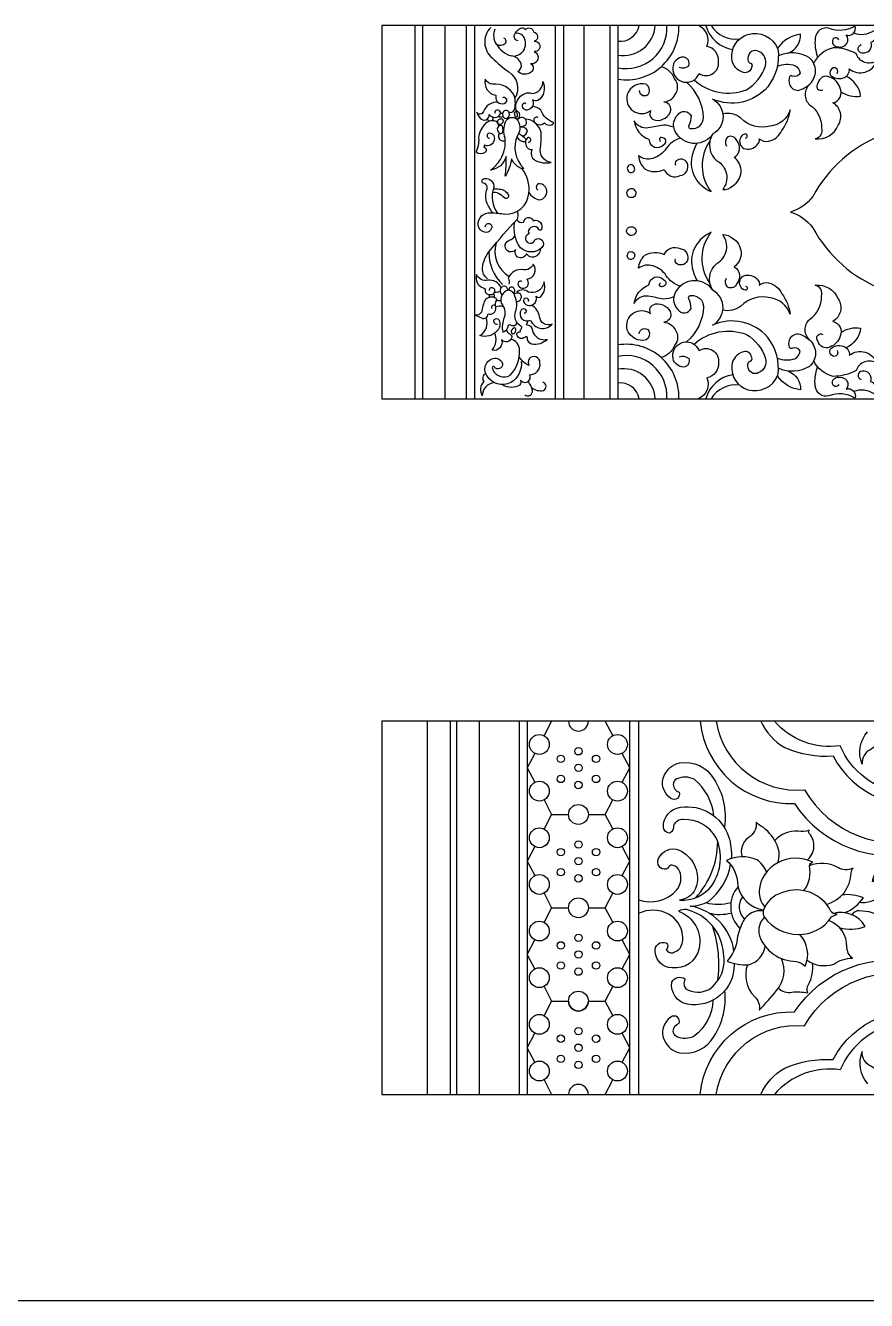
# Model space of a CAD drawing. Extents: x -66030 to 95157, y -13132 to 45879.
# Drawn here: x -36497 to -35370, y 1430 to 3138 of the extents above; entities that cross this region are included whole.
import ezdxf

# ---------------------------------------------------------------- set-up
doc = ezdxf.new("R2010")
doc.units = 0
doc.header["$LTSCALE"] = 100
doc.header["$MEASUREMENT"] = 0
doc.layers.add('3', color=11, linetype='CONTINUOUS')
doc.layers.add('4', color=121, linetype='CONTINUOUS')

# ---------------------------------------------------------------- blocks, each defined once
blk = doc.blocks.new('A$C5C850B9F')
at = {"layer": '3'}
for p, q in [((44.6, 0), (44.6, 500)), ((54.2, 500), (54.2, 0)), ((84.5, 0), (84.5, 500)), ((113.3, 0), (113.3, 500)), ((123.9, 500), (123.9, 0)), ((232.5, 0), (232.5, 500)), ((243.1, 500), (243.1, 0)), ((270.5, 500), (270.5, 0)), ((305.3, 500), (305.3, 0)), ((316, 500), (316, 0))]:
    blk.add_line(p, q, dxfattribs=at)
for points in [[(145.7, 497.3, 0.446721), (147.8, 456.7, 0.0542), (170.2, 437.8, -0.393426), (178.1, 402.4)], [(182.4, 479.6, -0.478332), (177.4, 487.6, -0.142414), (185.6, 496.3, -0.464863), (191.8, 494.4, -0.648813), (203.3, 491.2, -0.758585), (204.1, 478.8, -1.100831), (204.1, 465.1, -0.877891), (199.2, 448.6, -0.562635), (200, 437.5, -0.368689), (181.9, 438.4, 0.367351), (186.4, 448.7, 0.296837), (173.2, 459.4)], [(398.3, 444, 0.289749), (411, 446.1, 0.48543), (404.3, 457.6, 0.418052), (389.6, 443.1, 0.8545), (424.8, 435.5, 0.647221), (450.8, 452.3, 0.374272), (435.4, 471.9, 0.412097), (424, 500)], [(612.1, 480.8, 0.903034), (603.4, 478.4, 0.464292), (611.9, 471.4, 0.722385), (621.9, 487.3, 0.639268), (633.6, 499.2, -0.23673), (598.6, 496.2, 0.463077), (580.4, 483.4, 0.117525), (583.6, 457.4, 0.117525)], [(151.1, 495.1, 0.244143), (153.2, 474.9, 0.307834), (165.5, 476.2, 0.535649), (163.1, 483, 0.535649)], [(176.3, 458.7, 0.180332), (189.7, 466.1, 0.266586), (189.9, 484.8, 0.317557), (178.5, 489.4)], [(418, 427, 0.277176), (488.5, 413.8, 0.178411), (513.6, 446.1, 0.389653), (504.9, 465.1, 0.597508), (490.2, 456, 0.42797), (494.6, 449.1, -0.298298), (495.2, 443.8, -0.43895), (484.1, 437.1, -0.315194), (468.7, 455.6, -0.359736), (490, 488, -0.379261), (530.3, 468.9, -0.206842), (516.7, 417.8, -0.332581), (442.6, 401.5, -0.595956), (443.2, 354.7, -0.515628), (395.4, 353.8, -0.391028), (396.2, 380.4, -0.58736), (414, 379, -0.135602), (410.9, 366.2, 0.617765), (414.4, 361.8, 0.433154), (430.8, 376.8, 0.205367), (408.1, 423.9)], [(544.2, 462.9, 0.313059), (560.7, 488.2, 0.217496), (530, 469.7)], [(632, 490, 0.252893), (659.1, 493.4, -0.597651), (654.9, 477.3, -0.56933), (643.2, 463, -0.850131), (641.9, 474.3)], [(529.7, 445.6, -0.164847), (553.1, 446.5, -0.239322), (560.1, 436.1, -0.383458), (549.9, 432.3, 0.41384), (545.9, 431.5, 0.165097), (545.9, 421.1, 0.311578), (557.7, 413.1, 0.127038), (573, 421.5, 0.441816), (572.8, 456.7, 0.251158), (531.1, 459.2, 0.251158)], [(978.5, 423.8, 0.31203), (890.3, 461.3, 0.207625), (813.4, 405, 0.481933), (699.4, 352.6, 0.255453), (671.2, 353.8, 0.178413), (577.1, 270.9, -0.161758), (547.3, 250, -0.161758), (577.1, 229.1, 0.178413), (671.2, 146.2, 0.255453), (699.4, 147.4, 0.481933), (813.4, 95, 0.207625), (890.3, 38.7, 0.31203), (978.5, 76.2)], [(609.7, 435.6, 0.683533), (604.2, 443.2, 0.378209), (600.3, 433.9, 0.284874), (617.9, 429.7, 0.370761), (626, 441.8, 0.521988), (663, 452.8, -0.502524), (635.1, 462.4, 0.123613), (604.4, 470.1, 0.219699), (578.3, 449.4, 0.219699)], [(344.6, 413.1, 0.715875), (357.6, 408.9, 0.332345), (354.1, 421.3, 0.391184), (328.7, 407.6, 0.71789), (359.9, 385.9, 0.537581), (366.5, 373.1, 0.378262), (387.1, 386.6, 0.392934), (377.6, 397.6, 0.266225), (392.8, 407.4, 0.348638), (391.9, 428.6, 0.249399), (373.9, 444.7)], [(177.2, 386.6, 0.152041), (177.4, 405.2, 0.331073), (147.9, 421.3, -0.277793), (138.4, 428.2, 0.444635), (152.7, 406.5, 0.158263), (153.2, 400.6, 0.300531), (159, 395.5, 0.368467), (167.5, 398.8, 0.627524), (161.3, 402.9)], [(573, 421.5, 0.439576), (572.9, 393.8, -0.246576), (588.9, 362.7, -0.447469), (580.2, 348.1, 0.337124), (611.3, 366.4, 0.428152), (604, 396.5, 0.49673), (613.6, 416.2, 0.257002), (599.9, 430.8, 0.492205), (583.9, 422.6, 0.880616), (590.7, 413.9)], [(615, 411.3, 0.190955), (641.2, 405.3, 0.262769), (621.8, 431.7)], [(181.1, 374.1, 0.675605), (179.9, 386.1, -0.397303), (192, 408.9, -0.208208), (200.7, 408.9, 0.426839), (215.5, 425, -0.365579), (209, 399.5, -0.24017), (201.8, 400.4, -0.496394), (194.6, 386.6, -0.545474), (188.7, 394.6, -0.587811), (192.6, 395.7)], [(155.6, 397, 0.34652), (135.9, 384.6, -0.724028), (127.1, 384, 0.141162), (131.7, 375.9, 0.766201), (143.7, 380.9, 0.444735), (156.6, 378.8, 0.279633), (158.9, 383.9, 0.364163), (153.9, 386.5, 0.434807), (151.1, 382.5, 0.504232)], [(184.7, 364.7, 0.153908), (192.7, 366.9, 0.325152), (192.2, 374.7, 0.467697), (181.6, 373.5)], [(209.4, 376.7, 0.523792), (203.4, 373.5, 0.369988), (210.1, 367.2, 0.245082), (217.6, 369.4, 0.308656), (226.8, 366.9, 0.408722), (230, 369.9, -0.208735), (212.7, 386.6, 0.190412), (201.7, 391.7, 0.190412)], [(486.9, 349.2, 0.937076), (486.7, 354.7, 0.270602), (480.1, 349.2, 0.402653), (484.8, 335.3, 0.299751), (502.7, 340, 0.243493), (505.5, 348.1, 0.244974), (518, 344.9, 0.232963), (535.7, 359.3, 0.124827), (546.9, 386.8, -0.290708), (519.9, 365, -0.266275), (480.7, 375.9, 0.231104), (456.6, 381.5, 0.231104)], [(156.5, 365.5, 0.23039), (152.8, 371.5, 0.361777), (136.2, 365.7, 0.202027), (129.6, 346.9, -0.093856), (126.3, 330.9, 0.3776), (138.4, 330.3, 0.761948), (136.9, 336.3, 0.205083), (137.2, 339.9, 0.452677), (150.7, 346.7, 0.620635), (142.3, 355.3, 0.69313), (144.1, 348.9, 0.69313)], [(187.7, 351.9, 0.326403), (195.2, 359.3, 0.371676), (184.7, 363.2)], [(195.9, 343.6, 1.369995), (194.9, 349.4, 0.307359), (192.9, 339.7, 0.405447), (201.3, 334, 0.410431), (205, 319.5, 0.160037), (226.5, 316.3, -0.431536), (212.5, 336.5, 0.050428), (213.1, 356.9, 0.321046), (192.1, 374.7, 0.288838)], [(390.8, 363.7, 0.08955), (377.3, 366.6, -0.008143), (356.7, 362.8, -0.32021), (337.8, 372.4, 0.278914), (357.7, 347.5, 0.694513), (377.6, 340.7, 0.799244), (376.1, 349.6, 1.090478), (373.3, 344.6)], [(399.6, 349.2, 0.175821), (380.9, 335.2, -0.175954), (362.7, 322, -0.240955), (343.7, 325.2, 0.190245), (352.1, 307.9, 0.249232), (378.1, 306.9, 0.428651), (399.4, 298.8, 0.508114), (408.8, 315.8, 0.480352), (394.1, 318.5, 0.355354), (393.2, 312.7)], [(439.2, 344.8, 0.333347), (441.2, 277.1, -0.359797), (415.5, 324.2, -0.070393), (422.2, 342.1)], [(443.2, 354.7, 0.385239), (448.8, 318.7, -0.452983), (456.5, 280.2, 0.197302), (470, 285.2, 0.528175), (471.9, 323.3, 0.469646), (475.4, 345.7, 0.443805), (463.4, 350.7, 0.388739), (461.5, 338.4)], [(138.4, 230.2, -1.111826), (147.1, 229.7, -0.273928), (141.8, 223, -0.450938), (129, 232.8, -0.46765), (145.7, 249, -0.036908), (164.8, 247.3, 0.408592), (196.7, 275, 0.214768), (187.2, 308.3, 0.214768)], [(148.4, 248.9, -0.039555), (141, 261.3, -0.199791), (140.9, 281.2, 0.497574), (134.8, 289.1, -0.574919), (137.4, 295, -0.484556), (149.9, 283, 0.246961), (154.7, 248.5, 0.325726)], [(149.2, 281, -0.04708), (157, 280.9, -0.306351), (169.6, 272.4, -0.655254), (164.1, 268.9, 0.064431), (156.3, 274.9, 0.192361), (148.1, 275.7)], [(196.9, 276.2, 0.208433), (210.8, 266.3, 0.463897), (220.4, 280.8, 0.335124), (211.4, 287.8, 0.773958), (208.7, 279.5, 0.773958)], [(141.6, 160.4, -0.26165), (134.7, 174.8, -0.17378), (145.6, 199.4, -0.022057), (180.5, 239.5, 0.301229), (181.3, 250.6, 0.301229)], [(180.5, 239.5, 0.265821), (190.2, 236.4, -0.863683), (202.7, 238.5, -0.702138), (213.1, 226, -0.516433), (210.2, 226.7, 0.782327), (195.9, 223, -0.721413), (196.1, 220.5, 1.603013), (204.9, 213, -0.968244), (214.3, 202.4, -0.39778), (185.4, 202.2, -0.203825), (177.9, 236.9)], [(439.2, 155.2, -0.333347), (441.2, 222.9, 0.359797), (415.5, 175.8, 0.070393), (422.2, 157.9)], [(212.4, 200.8, -0.130687), (209.3, 193.2, -0.527151), (193.4, 194.5, -1.134508), (179.2, 199.9, -1.353754), (170, 211.9, -0.02293), (173, 213.5, 0.227985), (178, 218.6, 0.085131)], [(443.2, 145.3, -0.385239), (448.8, 181.3, 0.452983), (456.5, 219.8, -0.197302), (470, 214.8, -0.528175), (471.9, 176.7, -0.469646), (475.4, 154.3, -0.443805), (463.4, 149.3, -0.388739), (461.5, 161.6)], [(399.6, 150.8, -0.175821), (380.9, 164.8, 0.175954), (362.7, 178, 0.240955), (343.7, 174.8, -0.190245), (352.1, 192.1, -0.249232), (378.1, 193.1, -0.428651), (399.4, 201.2, -0.508114), (408.8, 184.2, -0.480352), (394.1, 181.5, -0.355354), (393.2, 187.3)], [(188, 157.1, 0.848493), (183, 151.3, 1.14005), (194, 160.2, 0.608592), (202.6, 180.3, -0.19948), (200, 176.1, -0.275736), (189.8, 172.8, 0.352987), (169.2, 161.6, -0.197264), (170, 153.3)], [(159.7, 148.7, 0.339092), (141.9, 158.6, -0.35094), (126.6, 166.2, 0.397671), (135.8, 148.4, -0.135719), (138.5, 146.2, 0.558464), (144.1, 139.7, 0.518959), (151.4, 144.8, 0.33341), (148.8, 148, 0.689812), (143.7, 145.1)], [(196.4, 130.3, 0.520743), (193.3, 134.6, 0.546613), (189.6, 130, 0.294576), (197, 124.9, 0.528351), (206.6, 137.3, 0.545288), (212.9, 137, 0.295233), (217.1, 156.6, -0.090739), (216.4, 153.6, -0.434883), (196.4, 142.9, 0.361134), (180.7, 142.8, 0.361134)], [(390.8, 136.3, -0.08955), (377.3, 133.4, 0.008143), (356.7, 137.2, 0.32021), (337.8, 127.6, -0.278914), (357.7, 152.5, -0.694513), (377.6, 159.3, -0.799244), (376.1, 150.4, -1.090478), (373.3, 155.4)], [(418, 73, -0.277176), (488.5, 86.2, -0.178411), (513.6, 53.9, -0.389653), (504.9, 34.9, -0.597508), (490.2, 44, -0.42797), (494.6, 50.9, 0.298298), (495.2, 56.2, 0.43895), (484.1, 62.9, 0.315194), (468.7, 44.4, 0.359736), (490, 12, 0.379261), (530.3, 31.1, 0.206842), (516.7, 82.2, 0.332581), (442.6, 98.5, 0.595956), (443.2, 145.3, 0.515628), (395.4, 146.2, 0.391028), (396.2, 119.6, 0.58736), (414, 121, 0.135602), (410.9, 133.8, -0.617765), (414.4, 138.2, -0.433154), (430.8, 123.2, -0.205367), (408.1, 76.1)], [(486.9, 150.8, -0.937076), (486.7, 145.3, -0.270602), (480.1, 150.8, -0.402653), (484.8, 164.7, -0.299751), (502.7, 160, -0.243493), (505.5, 151.9, -0.244974), (518, 155.1, -0.232963), (535.7, 140.7, -0.124827), (546.9, 113.2, 0.290708), (519.9, 135, 0.266275), (480.7, 124.1, -0.231104), (456.6, 118.5, -0.231104)], [(168.5, 145.1, 0.445041), (163.2, 150.9, 0.622206), (160.9, 139.1)], [(194.5, 104.1, -0.234621), (193.2, 99.3, -0.373266), (201.7, 91.5, 0.431183), (221.5, 79.6, -0.251029), (200.5, 73, -0.344651), (194.8, 81.9, 0.610875), (191.5, 82.2, -0.486763), (181, 84.5, -0.674193), (185, 89.2, -0.136658), (187, 94.1, 0.4541), (186.1, 97.2, -0.369276), (179.1, 116.7, 0.198975), (178, 137.5, 0.364013), (169.2, 145.3, 0.448566), (159.9, 128, -0.241591), (163.9, 109, 0.148375), (161.8, 89.1, 0.312472), (169.4, 98.6, -0.374635), (172.8, 98.6, 0.470581), (181.1, 101.7)], [(176.4, 141.5, 0.452659), (176, 148.8, 0.652305), (169.8, 145.3, 0.652305)], [(180.4, 130, 0.279548), (185.9, 133.6, 0.514934), (183.4, 141.2, 0.17541), (177.2, 140.1, 0.17541)], [(573, 78.5, -0.439576), (572.9, 106.2, 0.246576), (588.9, 137.3, 0.447469), (580.2, 151.9, -0.337124), (611.3, 133.6, -0.428152), (604, 103.5, -0.49673), (613.6, 83.8, -0.257002), (599.9, 69.2, -0.492205), (583.9, 77.4, -0.880616), (590.7, 86.1)], [(152.1, 125.4, 0.117249), (148.1, 124.9, 0.409178), (147.1, 120.8)], [(190.4, 115.1, 0.879995), (192.7, 119.2, 0.446), (186.4, 118.8, 0.770466), (199.1, 105.3, 0.563061), (228.1, 100, -0.522687), (211.2, 109.7, 0.234353), (200.2, 125.3)], [(344.6, 86.9, -0.715875), (357.6, 91.1, -0.332345), (354.1, 78.7, -0.391184), (328.7, 92.4, -0.71789), (359.9, 114.1, -0.537581), (366.5, 126.9, -0.378262), (387.1, 113.4, -0.392934), (377.6, 102.4, -0.266225), (392.8, 92.6, -0.348638), (391.9, 71.4, -0.249399), (373.9, 55.3)], [(154.9, 99.3, -0.57295), (150.4, 105.9, -0.512909), (156.5, 105.8, -0.345446), (154.3, 90.9, -0.309249), (131.2, 84.6, 0.368605), (139.7, 108.5, 0.368605)], [(166.9, 92.5, 0.269797), (171.6, 86.4, -0.298041), (174, 82, -0.616502), (160.3, 79.1, -0.604519), (147.5, 65.1, 0.295447), (150.8, 88.3, 0.295447)], [(179.4, 92.2, 0.547188), (177.2, 94.9, 0.409475), (173.4, 88.4, 0.386325), (177, 87.2, 0.13232), (179.3, 90.9, -0.072278), (179.5, 92.6)], [(529.7, 54.4, 0.164847), (553.1, 53.5, 0.239322), (560.1, 63.9, 0.383458), (549.9, 67.7, -0.41384), (545.9, 68.5, -0.165097), (545.9, 78.9, -0.311578), (557.7, 86.9, -0.127038), (573, 78.5, -0.441816), (572.8, 43.3, -0.251158), (531.1, 40.8, -0.251158)], [(615, 88.7, -0.190955), (641.2, 94.7, -0.262769), (621.8, 68.3)], [(186.6, 50, -0.287564), (172.7, 21.5, -0.401337), (140.6, 30.9, -0.622023), (153.1, 54.3, -0.326259), (161.5, 46.5, -0.736934), (150.6, 42.3, 0.970942), (147.9, 40.4, 0.483083), (171.9, 31.5, 0.208466), (184.4, 65.1, 0.337392), (172.8, 79.5, 0.451631)], [(398.3, 56, -0.289749), (411, 53.9, -0.48543), (404.3, 42.4, -0.418052), (389.6, 56.9, -0.8545), (424.8, 64.5, -0.647221), (450.8, 47.7, -0.374272), (435.4, 28.1, -0.412097), (424, 0)], [(609.7, 64.4, -0.683533), (604.2, 56.8, -0.378209), (600.3, 66.1, -0.284874), (617.9, 70.3, -0.370761), (626, 58.2, -0.521988), (663, 47.2, 0.502524), (635.1, 37.6, -0.123613), (604.4, 29.9, -0.219699), (578.3, 50.6, -0.219699)], [(161.5, 18.8, 0.26291), (185.1, 18.6, 0.366269), (185.7, 24.7, 0.486293), (197.4, 24.8, 0.352346), (197.6, 31.9, 0.452757), (211.7, 48, 0.697265), (197, 53.5, 0.17051), (196.6, 44.7, -0.158605), (184, 56.2)], [(544.2, 37.1, -0.313059), (560.7, 11.8, -0.217496), (530, 30.3)], [(612.1, 19.2, -0.903034), (603.4, 21.6, -0.464292), (611.9, 28.6, -0.722385), (621.9, 12.7, -0.639268), (633.6, 0.8, 0.23673), (598.6, 3.8, -0.463077), (580.4, 16.6, -0.117525), (583.6, 42.6, -0.117525)], [(632, 10, -0.252893), (659.1, 6.6, 0.597651), (654.9, 22.7, 0.56933), (643.2, 37, 0.850131), (641.9, 25.7)], [(139, 33.8, 0.461075), (136.5, 22.9, 0.352626), (134.4, 3.8)], [(191.3, 5.3, 0.676661), (201.6, 11, 0.12309), (195.9, 23.3, 0.12309)], [(200.4, 15.2, 0.243922), (216.5, 11.1, 0.70349), (215.4, 22.1)]]:
    blk.add_lwpolyline(points, format="xyb", dxfattribs=at)
for points in [[(181.5, 352.8, 0.308199), (190, 308.4, -0.196129), (183.2, 310, -0.126299), (173.4, 321.4, -0.118953), (165.1, 298.2, 0.040956), (166.4, 324.3, -0.295068), (145.6, 306.2, 0.085168), (158.9, 320.6, 0.160269), (165, 349.2, -0.170063), (165.5, 370.9, -0.479094), (180.4, 375, -0.33779)], [(163.9, 385.7, 0.499633), (164.3, 375.7, 0.298672), (170, 377.7, 0.260608), (169.8, 384.1, 0.446688)], [(178.7, 384.9, 0.087722), (177.3, 382.5, 0.091649), (178.4, 377.8, 0.366285), (181.3, 377.6, 0.157418), (180.8, 383.8, 0.602184)], [(156.5, 365.5, 0.551384), (158.4, 355.4, 0.116283), (161.1, 355.9, 0.216561), (161.5, 364.9, 0.359594)], [(155.3, 368.9, 0.474408), (161.4, 369.4, 0.229323), (162.8, 372.1, 0.517654), (158.9, 374.5, 0.647987)], [(334.2, 303.1, 0.349269), (338.4, 306.2, 0.414499), (333.8, 313.6, 0.573729), (329.3, 306.2, 0.488791)], [(334.5, 269.8, 0.473018), (340.5, 276.1, 0.486135), (331.7, 280.7, 0.954913)], [(334.5, 230.2, -0.473018), (340.5, 223.9, -0.486135), (331.7, 219.3, -0.954913)], [(334.2, 196.9, -0.349269), (338.4, 193.8, -0.414499), (333.8, 186.4, -0.573729), (329.3, 193.8, -0.488791)], [(153, 134.4, 0.346244), (138.3, 132.4, 0.065954), (133.2, 116.1, -0.331744), (124.7, 111.7, -0.033295), (133.5, 108.2, 0.581411), (142.2, 113.7, 0.562185), (152.6, 122.1, -0.200131), (153.7, 132.2, 0.244125)]]:
    blk.add_lwpolyline(points, format="xyb", close=True, dxfattribs=at)
for centre, radius, start, end in [((323.4, 502.5), 42.7, 260.0054, 356.632), ((319.3, 504.2), 25.4, 262.6252, 350.4652), ((327.4, 497.4), 70.3, 260.7214, 2.1289), ((327.2, 496.8), 54.6, 258.2149, 3.3806), ((476.2, 511.4), 43.9, 195.1133, 261.7184), ((473.8, 519.9), 38.3, 211.2183, 277.7323), ((182.8, 492.3), 34.3, 210.4978, 253.8212), ((131.7, 375.3), 17.1, 350.0038, 6.4913), ((159.2, 396), 18.4, 257.4657, 280.0443), ((160.3, 390.8), 8.18, 260.5991, 282.1856), ((172.1, 389.5), 5.86, 246.4719, 330.4035), ((135.5, 369.9), 7.52, 11.2737, 40.1646), ((162.5, 351.9), 6.55, 142.1336, 295.2542), ((190.9, 356.1), 11.5, 207.8482, 277.4627), ((159.2, 313), 48.3, 45.1132, 60.663), ((190.4, 197.3), 39, 162.8497, 239.045), ((201.6, 195.8), 58.4, 179.0341, 226.8652), ((148.1, 138.2), 4.3, 159.4185, 214.6161), ((144.6, 136.5), 6.29, 349.8435, 40.4871), ((152.7, 172), 29.1, 266.8341, 281.1153), ((158.1, 110.5), 13.6, 69.8116, 114.6368), ((159.8, 154.9), 23.5, 254.7884, 268.2954), ((327.4, 2.6), 70.3, 357.8711, 99.2786), ((327.2, 3.2), 54.6, 356.6194, 101.7851), ((323.4, -2.5), 42.7, 3.368, 99.9946), ((152.2, 3.8), 17.8, 95.6106, 180), ((319.3, -4.2), 25.4, 9.5348, 97.3748), ((476.2, -11.4), 43.9, 98.2816, 164.8867), ((473.8, -19.9), 38.3, 82.2677, 148.7817)]:
    blk.add_arc(centre, radius, start, end, dxfattribs=at)
at = {"layer": '4'}
blk.add_lwpolyline([(2450, 500), (0, 500), (0, 0), (2450, 0)], dxfattribs=at)
blk = doc.blocks.new('A$C7E491CBE')
at = {"layer": '3'}
for p, q in [((61.1, 0), (61.1, 500)), ((91.2, 500), (91.2, 0)), ((100.4, 0), (100.4, 500)), ((130.4, 500), (130.4, 0)), ((184.1, 0), (184.1, 500)), ((194.5, 500), (194.5, 0)), ((331.9, 0), (331.9, 500)), ((343.6, 500), (343.6, 0)), ((217.1, 19.4), (227.3, 0)), ((299.1, 0), (309.3, 19.4))]:
    blk.add_line(p, q, dxfattribs=at)
for points in [[(227.3, 500), (217.1, 480.6)], [(309.3, 480.6), (299.1, 500)], [(204.7, 456.9), (194.5, 437.5), (204.7, 418.1)], [(321.7, 418.1), (331.9, 437.5), (321.7, 456.9)], [(217.1, 394.4), (227.3, 375), (249.9, 375)], [(276.5, 375), (299.1, 375), (309.3, 394.4)], [(227.3, 375), (217.1, 355.6)], [(309.3, 355.6), (299.1, 375)], [(204.7, 331.9), (194.5, 312.5), (204.7, 293.1)], [(321.7, 293.1), (331.9, 312.5), (321.7, 331.9)], [(217.1, 269.4), (227.3, 250), (249.9, 250)], [(276.5, 250), (299.1, 250), (309.3, 269.4)], [(227.3, 250), (217.1, 230.6)], [(309.3, 230.6), (299.1, 250)], [(204.7, 168.1), (194.5, 187.5), (204.7, 206.9)], [(321.7, 168.1), (331.9, 187.5), (321.7, 206.9)], [(217.1, 144.4), (227.3, 125), (249.9, 125)], [(276.5, 125), (299.1, 125), (309.3, 144.4)], [(227.3, 125), (217.1, 105.6)], [(309.3, 105.6), (299.1, 125)], [(204.7, 43.1), (194.5, 62.5), (204.7, 81.9)], [(321.7, 43.1), (331.9, 62.5), (321.7, 81.9)]]:
    blk.add_lwpolyline(points, dxfattribs=at)
for points in [[(426.3, 500, 0.396481), (552.6, 389.5, 0.321993), (723, 325.1, 0.177045), (785.9, 250, 0.177045)], [(447.8, 500, 0.397382), (566.1, 408.2, 0.354835), (733.4, 343.8, 0.208462), (821.8, 250, 0.139485)], [(507.6, 500, 0.165778), (539.6, 464.8, 0.119667), (604.6, 453.4, 0.364808), (747.2, 393.2, 0.39973), (836.6, 317, 0.249171), (895.4, 347, 0.384622), (884, 424.2, 0.442165), (814.1, 414.4, 0.439405), (823.5, 369.8, 0.287715), (844.5, 372.6, 0.246758), (848.3, 384.7, 0.443381), (840.3, 388, -0.153424), (833.3, 382.5, -0.387175), (821.6, 394.4, -0.427238), (856.3, 419.8, -0.463127), (889.3, 369.3, -0.508119), (792.4, 343.6, -0.194324), (754.7, 410.4, -0.196885), (697.4, 403.2, -0.265583), (613.8, 467.1, -0.257445), (525.7, 500)], [(675.3, 466.3, 0.234624), (654.7, 462.2, 0.302939), (643.2, 442.4, -0.28987), (650.6, 485.8)], [(444.7, 373.1, 0.198553), (418.2, 422.1, 0.233909), (394.8, 422.7, 0.247185), (390.1, 415.1, 0.293358), (398, 404.8, -0.766349), (387, 396.5, -0.377543), (378.4, 428, -0.22139), (398.6, 444.2, -0.315947), (445, 422, -0.179034), (458.9, 358.5)], [(343.6, 260.6, 0.29823), (394.6, 273.4, 0.280015), (398.7, 299, 0.272212), (390, 306.7, 0.286561), (384.6, 305.5, -0.185271), (380.7, 301.8, -0.640079), (370.6, 315.8, -0.407485), (398, 327.3, -0.357558), (421.5, 279.9, -0.316628), (398.7, 260.3, 0.264591), (442.2, 280.5, 0.262908), (447.7, 343.6, 0.285491), (403.7, 368.1, 0.317678), (390.5, 360.2, -0.338481), (385.1, 349.9, -0.38171), (377, 358.5, -0.388767), (399.9, 384.6, -0.368297), (464.3, 345.3, -0.095249), (467.9, 315.8, -0.095249)], [(530.1, 310.3, 0.214586), (529.2, 333.8, 0.134695), (511, 357.4, -0.103137), (501.4, 364.8, -0.294789), (490.4, 343.8, 0.310194), (482.4, 318.3)], [(569.6, 314, 0.434273), (572.3, 349.5, -0.247972), (572.1, 354, -0.146632), (557.3, 352.6, 0.24103), (526.4, 340)], [(420.3, 263.5, 0.184264), (449.8, 338.5)], [(471.5, 192.4, 0.324142), (412.9, 252.3, 0.132003), (437.2, 258.5, 0.189657), (467, 307.9)], [(515.1, 297.8, 0.155458), (502.1, 314.4, 0.214371), (461.7, 313.5, -0.212482), (476.7, 279.2, 0.315652), (511.1, 247.2, 0.315652)], [(565.1, 273.1, 0.231833), (572.5, 306.3, -0.227557), (577, 311.1, 0.237855), (530.1, 310.3, 0.26252), (505.3, 272.7, 0.185071), (512.8, 251)], [(595.4, 254.5, 0.329709), (628.6, 296.8, -0.162098), (631, 303.2, -0.266496), (610.5, 304.1, 0.225785), (572.5, 306.3)], [(640, 257.3, 0.125146), (657.6, 259.8, 0.37308), (674.2, 281.9, 0.749462), (657.1, 284.9, -0.198572), (666.3, 301.2, -0.220838), (686.6, 303, -0.465485), (699.9, 271.9, -0.148683), (689.1, 259, -0.253369), (732.8, 258.3, 0.142399), (740.1, 256.1, -0.781524), (741, 254.2, -0.197393), (693.8, 243.2, -0.282722), (702.1, 221.7, -0.302568), (678.9, 202.6, -0.414214), (662.6, 218.9, -0.046283), (662.7, 220.6, -0.391842), (672.7, 222.6, 0.541174), (677.4, 222.1, 0.315779), (672.4, 235.4, 0.158749), (639.3, 245.8, 0.316822), (629.7, 240.6)], [(609.6, 241.3, -0.255645), (601.9, 244.7, 0.387791), (536.4, 270.4, 0.252794), (510.7, 245.8, 0.199338), (512.3, 237.4, 0.240976), (557.7, 214.2, 0.256516), (602.3, 237.8, -0.019989), (609.6, 241.3)], [(619.6, 243.5, 0.158738), (644.9, 263.5, 0.118291), (616.6, 267.3)], [(471.9, 175.6, -0.007218), (471.7, 173.5, -0.469706), (409.2, 120.9, -0.401773), (388.3, 150.2, -0.46525), (405.7, 154.8, -0.168004), (404.8, 151.1, 0.265791), (407.1, 141.6, 0.268297), (438.1, 140.7, 0.298348), (457.6, 189.1, 0.320189), (408.1, 247.6, 0.183812), (397.4, 245.3, -0.378342), (424.7, 195.9, -0.409955), (388.4, 169.7, -0.399967), (366.1, 190.9, -0.596487), (380.9, 202.9, -0.473322), (380.7, 194.1, 0.348979), (389.7, 189.8, 0.141734), (399.3, 195.9, 0.185114), (402.8, 213.1, 0.241626), (383.7, 241.6, 0.238832), (343.6, 242.3)], [(426.3, 0, -0.396481), (552.6, 110.5, -0.321993), (723, 174.9, -0.177045), (785.9, 250, -0.177045)], [(447.8, 0, -0.397382), (566.1, 91.8, -0.354835), (733.4, 156.2, -0.208462), (821.8, 250, -0.139485)], [(510.7, 245.8, 0.318197), (483.8, 232, 0.055487), (475.7, 208.5, -0.16986), (462.3, 178.7, 0.117049), (491.3, 173.7, 0.290397), (513.5, 198.2)], [(612.6, 223.5, 0.174299), (647.2, 225.1, 0.337507), (604.3, 242.5, 0.337507)], [(442.2, 226.2, -0.119822), (449.2, 151.5, -0.119822)], [(512.3, 237.4, 0.269552), (505.6, 212.4, 0.313421), (554.8, 178.2, -0.160334), (566.9, 171.6, 0.304372), (559.6, 214.3, 0.304371)], [(569.5, 179.6, 0.239049), (605.1, 174.6, -0.133052), (630.2, 182.6, -0.250742), (622.9, 197.7, 0.31144), (598.6, 232.9)], [(489.7, 173.6, 0.294015), (499, 131.3, -0.248315), (505.5, 112.8, 0.014156), (528.7, 139.1, 0.291663), (535, 182.1, 0.291663)], [(507.6, 0, -0.165778), (539.6, 35.2, -0.119667), (604.6, 46.6, -0.364808), (747.2, 106.8, -0.39973), (836.6, 183, -0.249171), (895.4, 153, -0.384622), (884, 75.8, -0.442165), (814.1, 85.6, -0.439405), (823.5, 130.2, -0.287715), (844.5, 127.4, -0.246758), (848.3, 115.3, -0.443381), (840.3, 112, 0.153424), (833.3, 117.5, 0.387175), (821.6, 105.6, 0.427238), (856.3, 80.2, 0.463127), (889.3, 130.7, 0.508119), (792.4, 156.4, 0.194324), (754.7, 89.6, 0.196885), (697.4, 96.8, 0.265583), (613.8, 32.9, 0.257445), (525.7, 0)], [(531.1, 142.1, 0.251108), (549, 137.1, -0.071801), (570.4, 135.9, -0.233352), (571.3, 147.4, 0.164151), (576.7, 175.6, 0.164692)], [(443.4, 126.2, -0.225358), (418.2, 77.9, -0.233909), (394.8, 77.3, -0.247185), (390.1, 84.9, -0.293358), (398, 95.2, 0.766349), (387, 103.5, 0.377543), (378.4, 72, 0.22139), (398.6, 55.8, 0.315947), (445, 78, 0.172001), (459.2, 139)], [(675.3, 33.7, -0.234624), (654.7, 37.8, -0.302939), (643.2, 57.6, 0.28987), (650.6, 14.2)]]:
    blk.add_lwpolyline(points, format="xyb", dxfattribs=at)
for centre, radius in [((210.9, 468.8), 13.3), ((315.5, 468.8), 13.3), ((263.2, 459.7), 4.97), ((239.6, 449.6), 4.97), ((286.8, 449.6), 4.97), ((239.6, 422.6), 4.97), ((263.2, 437.5), 4.97), ((286.8, 422.6), 4.97), ((210.9, 406.3), 13.3), ((263.2, 414.5), 4.97), ((315.5, 406.3), 13.3), ((263.2, 375), 13.3), ((210.9, 343.8), 13.3), ((315.5, 343.8), 13.3), ((239.6, 324.6), 4.97), ((263.2, 334.7), 4.97), ((286.8, 324.6), 4.97), ((263.2, 312.5), 4.97), ((210.9, 281.3), 13.3), ((239.6, 297.6), 4.97), ((263.2, 289.5), 4.97), ((286.8, 297.6), 4.97), ((315.5, 281.3), 13.3), ((263.2, 250), 13.3), ((210.9, 218.8), 13.3), ((315.5, 218.8), 13.3), ((263.2, 209.7), 4.97), ((239.6, 199.6), 4.97), ((263.2, 187.5), 4.97), ((286.8, 199.6), 4.97), ((239.6, 172.6), 4.97), ((286.8, 172.6), 4.97), ((210.9, 156.3), 13.3), ((263.2, 164.5), 4.97), ((315.5, 156.3), 13.3), ((263.2, 125), 13.3), ((263.2, 125), 13.3), ((263.2, 125), 13.3), ((210.9, 93.8), 13.3), ((315.5, 93.8), 13.3), ((263.2, 84.7), 4.97), ((239.6, 74.6), 4.97), ((286.8, 74.6), 4.97), ((239.6, 47.6), 4.97), ((263.2, 62.5), 4.97), ((286.8, 47.6), 4.97), ((210.9, 31.3), 13.3), ((263.2, 39.5), 4.97), ((315.5, 31.3), 13.3)]:
    blk.add_circle(centre, radius, dxfattribs=at)
for centre, radius, start, end in [((263.2, 500), 13.3, 180, 0), ((507.8, 251.7), 40.7, 139.2804, 226.0509), ((450.1, 317.8), 63.1, 254.9928, 285.9627), ((501.1, 251.2), 22.5, 143.5283, 226.4899), ((453, 301.6), 60.5, 255.8509, 284.3818), ((263.2, 125), 13.3, 180, 0), ((263.2, 0), 13.3, 0, 180)]:
    blk.add_arc(centre, radius, start, end, dxfattribs=at)
at = {"layer": '4'}
blk.add_lwpolyline([(2450, 500), (0, 500), (0, 0), (2450, 0)], dxfattribs=at)

msp = doc.modelspace()

# ---------------------------------------------------------------- linework, layer by layer
at = {"layer": '3', "color": 2}
msp.add_line((-66009.4, 1429.7), (95156.9, 1429.7), dxfattribs=at)

# ---------------------------------------------------------------- block references
at = {"layer": '3'}
for name, p in [('A$C5C850B9F', (-36019.2, 2637.8)), ('A$C7E491CBE', (-36019.2, 1705.8))]:
    msp.add_blockref(name, p, dxfattribs=at)

doc.saveas('drawing.dxf')
